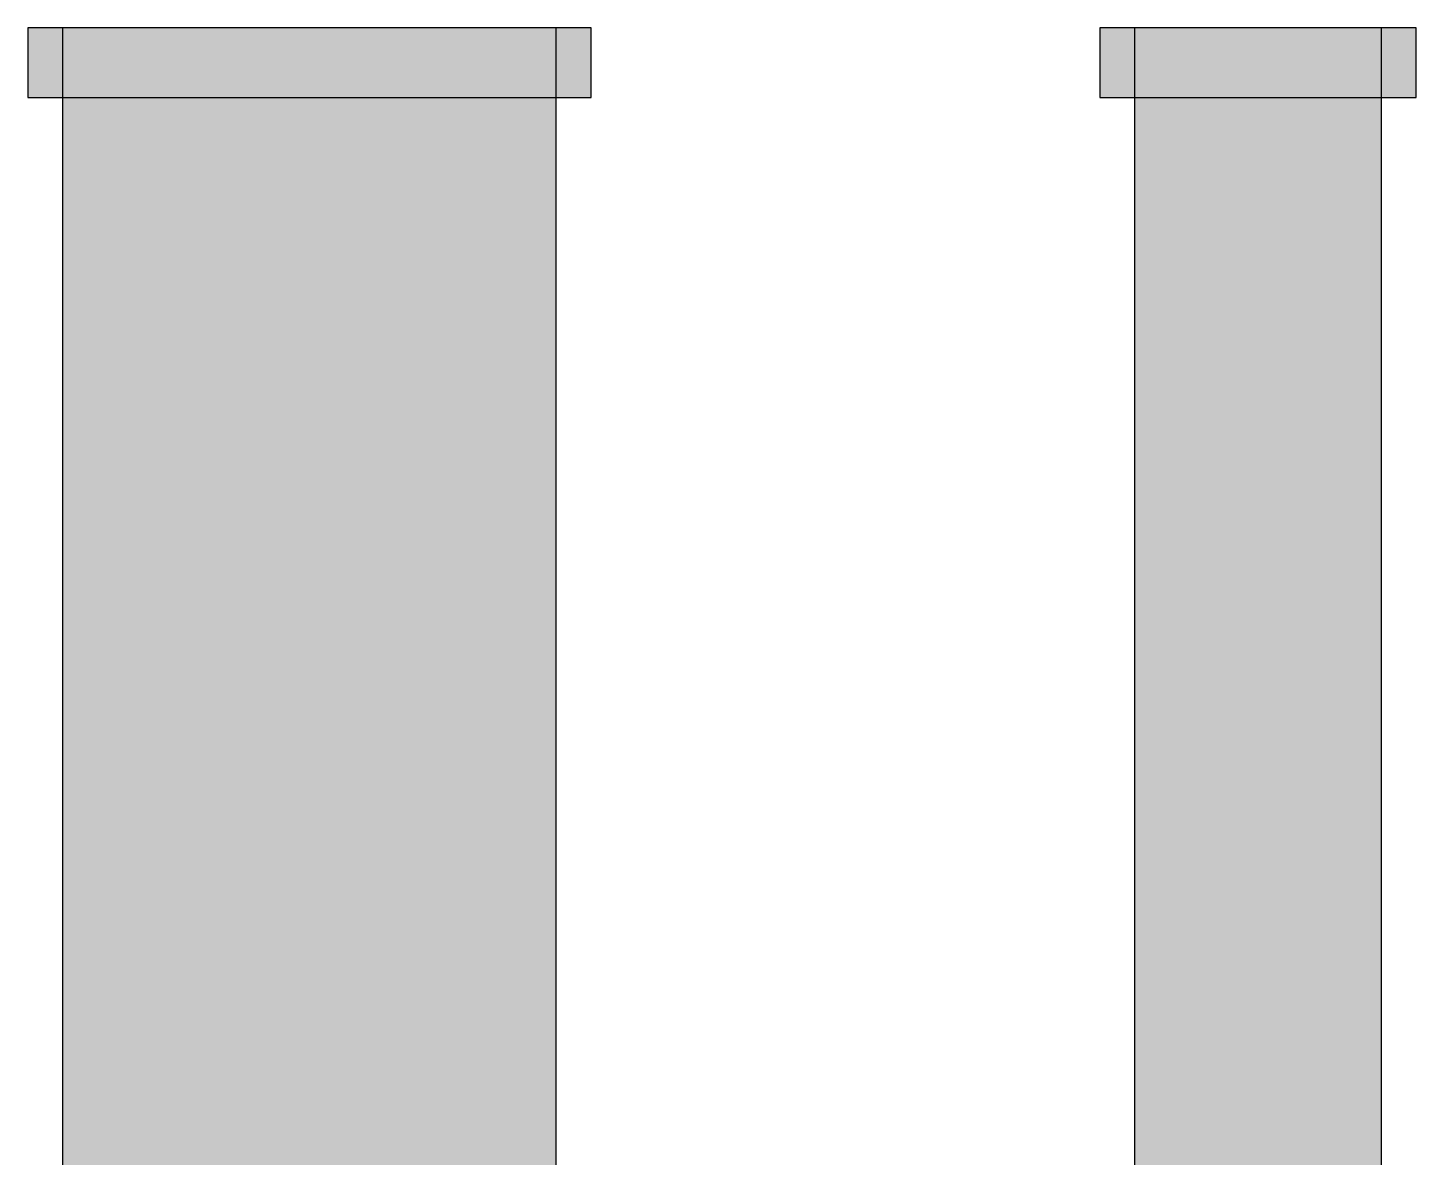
# Model space of a CAD drawing. Header units: millimetres. Extents: x -6738 to 19322, y -5679 to 4356.
# Drawn here: x 5980 to 7667, y 1626 to 3000 of the extents above; entities that cross this region are included whole.
import ezdxf

# ---------------------------------------------------------------- set-up
doc = ezdxf.new("R2010")
doc.units = ezdxf.units.MM
doc.layers.add('MANHOLES', color=7, linetype='Continuous')

msp = doc.modelspace()

# ---------------------------------------------------------------- linework, layer by layer
at = {"layer": 'MANHOLES', "lineweight": 30}
for points in [[(5979.6, 2915.3), (6664.3, 2915.3), (6664.3, 3000), (5979.6, 3000)], [(6021.9, 1560), (6621.9, 1560), (6621.9, 3000), (6021.9, 3000)], [(7282.7, 2915.3), (7667.3, 2915.3), (7667.3, 3000), (7282.7, 3000)], [(7325, 1560), (7625, 1560), (7625, 3000), (7325, 3000)]]:
    msp.add_lwpolyline(points, close=True, dxfattribs=at)
at = {"layer": 'MANHOLES', "true_color": 0x737373}
for points in [[(5979.6, 2915.3), (6664.3, 2915.3), (5979.6, 3000), (6664.3, 3000)], [(7282.7, 2915.3), (7667.3, 2915.3), (7282.7, 3000), (7667.3, 3000)]]:
    msp.add_solid(points, dxfattribs=at)
at = {"layer": 'MANHOLES', "true_color": 0xb8b8b8}
for points in [[(6021.9, 1560), (6621.9, 1560), (6021.9, 3000), (6621.9, 3000)], [(7325, 1560), (7625, 1560), (7325, 3000), (7625, 3000)]]:
    msp.add_solid(points, dxfattribs=at)

doc.saveas('drawing.dxf')
